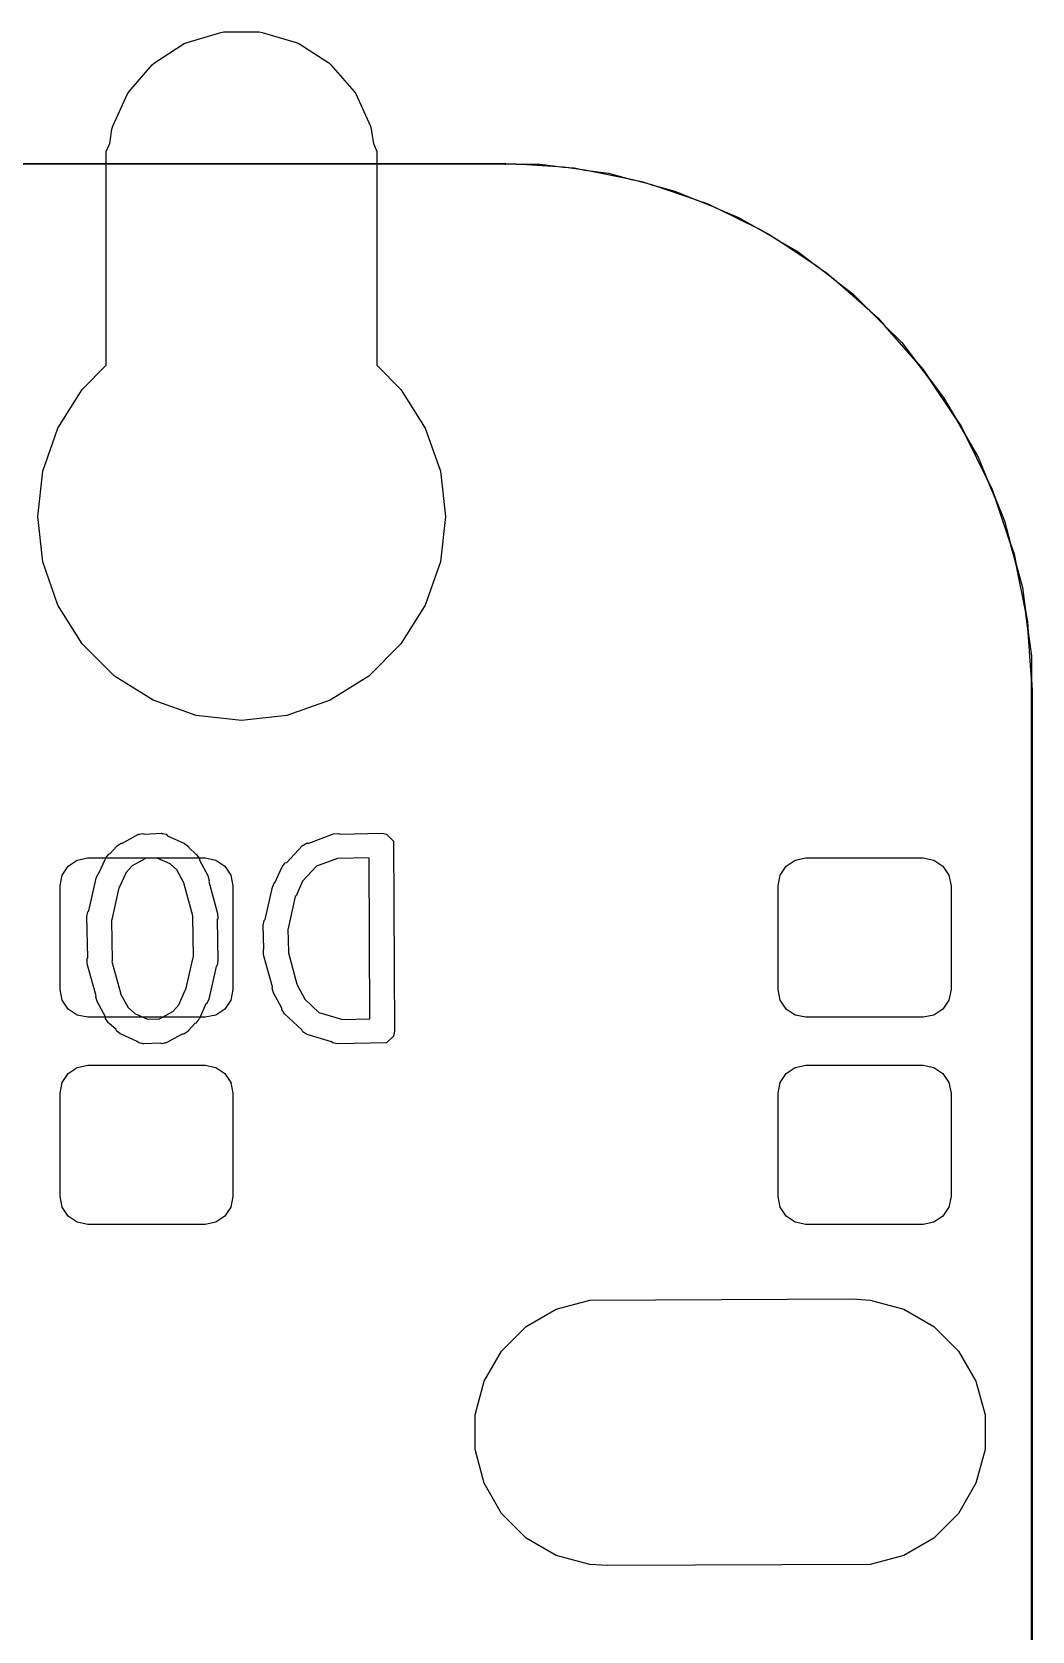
# Model space of a CAD drawing. Extents: x 138 to 258, y -115 to -93.
# Drawn here: x 155.36 to 158.98, y -101.42 to -95.64 of the extents above; entities that cross this region are included whole.
import ezdxf

# ---------------------------------------------------------------- set-up
doc = ezdxf.new("R2010")
doc.units = 0
doc.layers.add('BLACK', color=7, linetype='CONTINUOUS')

msp = doc.modelspace()

# ---------------------------------------------------------------- linework, layer by layer
at = {"layer": 'BLACK', "linetype": 'CONTINUOUS'}
for p, q in [((155.920209, -95.674109), (156.043104, -95.638023)), ((155.920209, -95.674109), (156.043104, -95.638023)), ((156.043104, -95.638023), (156.053838, -95.63648)), ((156.043104, -95.638023), (156.053838, -95.63648)), ((156.053838, -95.63648), (156.181922, -95.63648)), ((156.053838, -95.63648), (156.181922, -95.63648)), ((156.181922, -95.63648), (156.192656, -95.638023)), ((156.181922, -95.63648), (156.192656, -95.638023)), ((156.192656, -95.638023), (156.315551, -95.674109)), ((156.192656, -95.638023), (156.315551, -95.674109)), ((155.802595, -95.747861), (155.910345, -95.678614)), ((155.802595, -95.747861), (155.910345, -95.678614)), ((155.910345, -95.678614), (155.920209, -95.674109)), ((155.910345, -95.678614), (155.920209, -95.674109)), ((156.315551, -95.674109), (156.325415, -95.678614)), ((156.315551, -95.674109), (156.325415, -95.678614)), ((156.325415, -95.678614), (156.433165, -95.747861)), ((156.325415, -95.678614), (156.433165, -95.747861)), ((155.710522, -95.851762), (155.794399, -95.754963)), ((155.710522, -95.851762), (155.794399, -95.754963)), ((155.794399, -95.754963), (155.802595, -95.747861)), ((155.794399, -95.754963), (155.802595, -95.747861)), ((156.433165, -95.747861), (156.441361, -95.754963)), ((156.433165, -95.747861), (156.441361, -95.754963)), ((156.441361, -95.754963), (156.525238, -95.851762)), ((156.441361, -95.754963), (156.525238, -95.851762)), ((155.651451, -95.977393), (155.704659, -95.860885)), ((155.651451, -95.977393), (155.704659, -95.860885)), ((155.704659, -95.860885), (155.710522, -95.851762)), ((155.704659, -95.860885), (155.710522, -95.851762)), ((156.525238, -95.851762), (156.531101, -95.860885)), ((156.525238, -95.851762), (156.531101, -95.860885)), ((156.531101, -95.860885), (156.584309, -95.977393)), ((156.531101, -95.860885), (156.584309, -95.977393)), ((155.640656, -96.04163), (155.648396, -95.987798)), ((155.640656, -96.04163), (155.648396, -95.987798)), ((155.648396, -95.987798), (155.651451, -95.977393)), ((155.648396, -95.987798), (155.651451, -95.977393)), ((156.584309, -95.977393), (156.587364, -95.987798)), ((156.584309, -95.977393), (156.587364, -95.987798)), ((156.587364, -95.987798), (156.595103, -96.04163)), ((156.587364, -95.987798), (156.595103, -96.04163)), ((155.62798, -96.0692), (155.639139, -96.042259)), ((155.62798, -96.0692), (155.639139, -96.042259)), ((155.639139, -96.042259), (155.640656, -96.04163)), ((155.639139, -96.042259), (155.640656, -96.04163)), ((156.595103, -96.04163), (156.596621, -96.042259)), ((156.595103, -96.04163), (156.596621, -96.042259)), ((156.596621, -96.042259), (156.60778, -96.0692)), ((156.596621, -96.042259), (156.60778, -96.0692)), ((139.928696, -96.112426), (157.0736, -96.11233)), ((155.62798, -96.842632), (155.62798, -96.0692)), ((155.62798, -96.842632), (155.62798, -96.0692)), ((156.60778, -96.0692), (156.60778, -96.842632)), ((156.60778, -96.0692), (156.60778, -96.842632)), ((157.0736, -96.11233), (157.07233, -96.1136)), ((157.074086, -96.112427), (157.0736, -96.11233)), ((157.0736, -96.11233), (157.112354, -96.11487)), ((157.074773, -96.113114), (157.074086, -96.112427)), ((157.074773, -96.114086), (157.074773, -96.113114)), ((157.073503, -96.114773), (139.9286, -96.11487)), ((157.07233, -96.1136), (157.073503, -96.114773)), ((157.0736, -96.11487), (157.073503, -96.114773)), ((157.073503, -96.114773), (157.074086, -96.114773)), ((157.112354, -96.11487), (157.0736, -96.11487)), ((157.074086, -96.114773), (157.074773, -96.114086)), ((157.283661, -96.126097), (157.112354, -96.11487)), ((157.112354, -96.11487), (157.198377, -96.11487)), ((157.198377, -96.11487), (157.283661, -96.126097)), ((157.360508, -96.136214), (157.283661, -96.126097)), ((157.283661, -96.126097), (157.322418, -96.128638)), ((157.322418, -96.128638), (157.360508, -96.136214)), ((157.528899, -96.16971), (157.360508, -96.136214)), ((157.360508, -96.136214), (157.445796, -96.147443)), ((157.445796, -96.147443), (157.528899, -96.16971)), ((157.603741, -96.189764), (157.528899, -96.16971)), ((157.528899, -96.16971), (157.566979, -96.177285)), ((157.566979, -96.177285), (157.603741, -96.189764)), ((157.766327, -96.244954), (157.603741, -96.189764)), ((157.603741, -96.189764), (157.686847, -96.212032)), ((157.686847, -96.212032), (157.766327, -96.244954)), ((157.837927, -96.274612), (157.766327, -96.244954)), ((157.766327, -96.244954), (157.803098, -96.257436)), ((157.803098, -96.257436), (157.837927, -96.274612)), ((157.991905, -96.350546), (157.837927, -96.274612)), ((157.837927, -96.274612), (157.917405, -96.307533)), ((157.917405, -96.307533), (157.991905, -96.350546)), ((158.059025, -96.389297), (157.991905, -96.350546)), ((157.991905, -96.350546), (158.026735, -96.367722)), ((158.026735, -96.367722), (158.059025, -96.389297)), ((158.201768, -96.484674), (158.059025, -96.389297)), ((158.059025, -96.389297), (158.133525, -96.43231)), ((158.133525, -96.43231), (158.201768, -96.484674)), ((158.263265, -96.531863), (158.201768, -96.484674)), ((158.201768, -96.484674), (158.234064, -96.506254)), ((158.234064, -96.506254), (158.263265, -96.531863)), ((158.392344, -96.645063), (158.263265, -96.531863)), ((158.263265, -96.531863), (158.33151, -96.584229)), ((158.33151, -96.584229), (158.392344, -96.645063)), ((158.447136, -96.699855), (158.392344, -96.645063)), ((158.392344, -96.645063), (158.421536, -96.670664)), ((158.421536, -96.670664), (158.447136, -96.699855)), ((158.560336, -96.828934), (158.447136, -96.699855)), ((158.447136, -96.699855), (158.507971, -96.76069)), ((158.507971, -96.76069), (158.560336, -96.828934)), ((155.54081, -96.929802), (155.62798, -96.842632)), ((155.54081, -96.929802), (155.62798, -96.842632)), ((156.60778, -96.842632), (156.69495, -96.929802)), ((156.60778, -96.842632), (156.69495, -96.929802)), ((158.607525, -96.890431), (158.560336, -96.828934)), ((158.560336, -96.828934), (158.585946, -96.858136)), ((158.585946, -96.858136), (158.607525, -96.890431)), ((158.702902, -97.033174), (158.607525, -96.890431)), ((158.607525, -96.890431), (158.65989, -96.958675)), ((155.452875, -97.06975), (155.54081, -96.929802)), ((155.452875, -97.06975), (155.54081, -96.929802)), ((156.69495, -96.929802), (156.782885, -97.06975)), ((156.69495, -96.929802), (156.782885, -97.06975)), ((158.65989, -96.958675), (158.702902, -97.033174)), ((158.741653, -97.100294), (158.702902, -97.033174)), ((158.702902, -97.033174), (158.724478, -97.065465)), ((155.398286, -97.225757), (155.452875, -97.06975)), ((155.398286, -97.225757), (155.452875, -97.06975)), ((156.782885, -97.06975), (156.837474, -97.225757)), ((156.782885, -97.06975), (156.837474, -97.225757)), ((158.724478, -97.065465), (158.741653, -97.100294)), ((158.817587, -97.254272), (158.741653, -97.100294)), ((158.741653, -97.100294), (158.784667, -97.174795)), ((158.784667, -97.174795), (158.817587, -97.254272)), ((155.37978, -97.39), (155.398286, -97.225757)), ((155.37978, -97.39), (155.398286, -97.225757)), ((156.837474, -97.225757), (156.85598, -97.39)), ((156.837474, -97.225757), (156.85598, -97.39)), ((158.847245, -97.325872), (158.817587, -97.254272)), ((158.817587, -97.254272), (158.834764, -97.289102)), ((158.834764, -97.289102), (158.847245, -97.325872)), ((158.902435, -97.488458), (158.847245, -97.325872)), ((158.847245, -97.325872), (158.880168, -97.405353)), ((155.398286, -97.554243), (155.37978, -97.39)), ((155.398286, -97.554243), (155.37978, -97.39)), ((156.85598, -97.39), (156.837474, -97.554243)), ((156.85598, -97.39), (156.837474, -97.554243)), ((158.880168, -97.405353), (158.902435, -97.488458)), ((158.922489, -97.5633), (158.902435, -97.488458)), ((158.902435, -97.488458), (158.914915, -97.525221)), ((155.452875, -97.71025), (155.398286, -97.554243)), ((155.452875, -97.71025), (155.398286, -97.554243)), ((156.837474, -97.554243), (156.782885, -97.71025)), ((156.837474, -97.554243), (156.782885, -97.71025)), ((158.914915, -97.525221), (158.922489, -97.5633)), ((158.955985, -97.731691), (158.922489, -97.5633)), ((158.922489, -97.5633), (158.944757, -97.646404)), ((158.944757, -97.646404), (158.955985, -97.731691)), ((155.54081, -97.850198), (155.452875, -97.71025)), ((155.54081, -97.850198), (155.452875, -97.71025)), ((156.782885, -97.71025), (156.69495, -97.850198)), ((156.782885, -97.71025), (156.69495, -97.850198)), ((158.966102, -97.808538), (158.955985, -97.731691)), ((158.955985, -97.731691), (158.963562, -97.769782)), ((158.963562, -97.769782), (158.966102, -97.808538)), ((158.97733, -97.979846), (158.966102, -97.808538)), ((158.966102, -97.808538), (158.97733, -97.893823)), ((155.657682, -97.96707), (155.54081, -97.850198)), ((155.657682, -97.96707), (155.54081, -97.850198)), ((156.69495, -97.850198), (156.578078, -97.96707)), ((156.69495, -97.850198), (156.578078, -97.96707)), ((158.97733, -97.893823), (158.97733, -97.979846)), ((155.79763, -98.055005), (155.657682, -97.96707)), ((155.79763, -98.055005), (155.657682, -97.96707)), ((156.578078, -97.96707), (156.43813, -98.055005)), ((156.578078, -97.96707), (156.43813, -98.055005)), ((158.97733, -98.0186), (158.97733, -97.979846)), ((158.97733, -97.979846), (158.97987, -98.0186)), ((158.977427, -98.018114), (158.97733, -98.0186)), ((158.97733, -98.0186), (158.9786, -98.01987)), ((158.977426, -111.988503), (158.97733, -98.0186)), ((158.978114, -98.017427), (158.977427, -98.018114)), ((158.979086, -98.017427), (158.978114, -98.017427)), ((158.9786, -98.01987), (158.979773, -98.018696)), ((158.979773, -98.018114), (158.979086, -98.017427)), ((158.979773, -98.018696), (158.979773, -98.018114)), ((158.97987, -98.0186), (158.979773, -98.018696)), ((158.979773, -98.018696), (158.97987, -111.9886)), ((155.953637, -98.109594), (155.79763, -98.055005)), ((155.953637, -98.109594), (155.79763, -98.055005)), ((156.43813, -98.055005), (156.282123, -98.109594)), ((156.43813, -98.055005), (156.282123, -98.109594)), ((156.11788, -98.1281), (155.953637, -98.109594)), ((156.11788, -98.1281), (155.953637, -98.109594)), ((156.282123, -98.109594), (156.11788, -98.1281)), ((156.282123, -98.109594), (156.11788, -98.1281)), ((155.686972, -98.571712), (155.742591, -98.541128)), ((155.742591, -98.541128), (155.744798, -98.540523)), ((155.744798, -98.540523), (155.745541, -98.539781)), ((155.745541, -98.539781), (155.747873, -98.539681)), ((155.747873, -98.539681), (155.759796, -98.536416)), ((155.759796, -98.536416), (155.767121, -98.538857)), ((155.767121, -98.538857), (155.8269, -98.536301)), ((155.8269, -98.536301), (155.829145, -98.536747)), ((155.829145, -98.536747), (155.830141, -98.536416)), ((155.830141, -98.536416), (155.832233, -98.537361)), ((155.832233, -98.537361), (155.844396, -98.539781)), ((155.844396, -98.539781), (155.850013, -98.545398)), ((156.3608, -98.571712), (156.451071, -98.538647)), ((156.451071, -98.538647), (156.468769, -98.536416)), ((156.468769, -98.536416), (156.47446, -98.539261)), ((156.47446, -98.539261), (156.625185, -98.536301)), ((156.625185, -98.536301), (156.642681, -98.539781)), ((156.642681, -98.539781), (156.667425, -98.564525)), ((155.641512, -98.609936), (155.664582, -98.584152)), ((155.664582, -98.584152), (155.664635, -98.583996)), ((155.664635, -98.583996), (155.664807, -98.583901)), ((155.664807, -98.583901), (155.666845, -98.581624)), ((155.666845, -98.581624), (155.681677, -98.571713)), ((155.681677, -98.571713), (155.686972, -98.571712)), ((155.850013, -98.545398), (155.908232, -98.571712)), ((155.908232, -98.571712), (155.90826, -98.571713)), ((155.90826, -98.571713), (155.908288, -98.571738)), ((155.908288, -98.571738), (155.91121, -98.573059)), ((155.91121, -98.573059), (155.925302, -98.583996)), ((155.925302, -98.583996), (155.92671, -98.588222)), ((155.92671, -98.588222), (155.952493, -98.611292)), ((156.281285, -98.641485), (156.337405, -98.581623)), ((156.337405, -98.581623), (156.339308, -98.580351)), ((156.339308, -98.580351), (156.339778, -98.579412)), ((156.339778, -98.579412), (156.341849, -98.578653)), ((156.341849, -98.578653), (156.352237, -98.571712)), ((156.352237, -98.571712), (156.3608, -98.571712)), ((156.667425, -98.564525), (156.670905, -99.252581)), ((155.468158, -98.687602), (155.489965, -98.654965)), ((155.489965, -98.654965), (155.522602, -98.633158)), ((155.522602, -98.633158), (155.5611, -98.6255)), ((155.5611, -98.6255), (155.9861, -98.6255)), ((155.601275, -98.680909), (155.625003, -98.628416)), ((155.625003, -98.628388), (155.625029, -98.628358)), ((155.625003, -98.628416), (155.625003, -98.628388)), ((155.625029, -98.628358), (155.62635, -98.625437)), ((155.62635, -98.625437), (155.637287, -98.611345)), ((155.637287, -98.611345), (155.641512, -98.609936)), ((155.721312, -98.653914), (155.699832, -98.677921)), ((155.769404, -98.627468), (155.721312, -98.653914)), ((155.812456, -98.625627), (155.769404, -98.627468)), ((155.858725, -98.64654), (155.812456, -98.625627)), ((155.88273, -98.66802), (155.858725, -98.64654)), ((155.952493, -98.611292), (155.95265, -98.611345)), ((155.95265, -98.611345), (155.952744, -98.611517)), ((155.952744, -98.611517), (155.955023, -98.613556)), ((155.955023, -98.613556), (155.964934, -98.628388)), ((155.964934, -98.628388), (155.964933, -98.633683)), ((155.964933, -98.633683), (155.995518, -98.689301)), ((155.9861, -98.6255), (156.024598, -98.633158)), ((156.024598, -98.633158), (156.057235, -98.654965)), ((156.057235, -98.654965), (156.079042, -98.687602)), ((156.263657, -98.660289), (156.264978, -98.657368)), ((156.264978, -98.657368), (156.275915, -98.643276)), ((156.275915, -98.643276), (156.281285, -98.641485)), ((156.389557, -98.65536), (156.338447, -98.70988)), ((156.46516, -98.627667), (156.389557, -98.65536)), ((156.465528, -98.627741), (156.46516, -98.627667)), ((156.579684, -98.625498), (156.465528, -98.627741)), ((156.582629, -99.207696), (156.579684, -98.625498)), ((158.068158, -98.687602), (158.089965, -98.654965)), ((158.089965, -98.654965), (158.122602, -98.633158)), ((158.122602, -98.633158), (158.1611, -98.6255)), ((158.1611, -98.6255), (158.5861, -98.6255)), ((158.5861, -98.6255), (158.624598, -98.633158)), ((158.624598, -98.633158), (158.657235, -98.654965)), ((158.657235, -98.654965), (158.679042, -98.687602)), ((155.4605, -98.7261), (155.468158, -98.687602)), ((155.564337, -98.816778), (155.590956, -98.698658)), ((155.590956, -98.698658), (155.598576, -98.682529)), ((155.598576, -98.682529), (155.601275, -98.680909)), ((155.699832, -98.677921), (155.676204, -98.730194)), ((155.910124, -98.717835), (155.88273, -98.66802)), ((155.995518, -98.689301), (156.00023, -98.706506)), ((156.00023, -98.706506), (155.998981, -98.71025)), ((155.998981, -98.71025), (156.030912, -98.826383)), ((156.079042, -98.687602), (156.0867, -98.7261)), ((156.229585, -98.730589), (156.237205, -98.71446)), ((156.237205, -98.71446), (156.239904, -98.71284)), ((156.239904, -98.71284), (156.263631, -98.660348)), ((156.263631, -98.660318), (156.263657, -98.660289)), ((156.263631, -98.660348), (156.263631, -98.660318)), ((156.338447, -98.70988), (156.314833, -98.762124)), ((158.0605, -98.7261), (158.068158, -98.687602)), ((158.679042, -98.687602), (158.6867, -98.7261)), ((155.4605, -99.1011), (155.4605, -98.7261)), ((155.673674, -98.733453), (155.647735, -98.848561)), ((155.676204, -98.730194), (155.673674, -98.733453)), ((155.91027, -98.720836), (155.910124, -98.717835)), ((155.941467, -98.834303), (155.91027, -98.720836)), ((156.0867, -98.7261), (156.0867, -99.1011)), ((156.202965, -98.84871), (156.229585, -98.730589)), ((156.312303, -98.765383), (156.286363, -98.880493)), ((156.314833, -98.762124), (156.312303, -98.765383)), ((158.0605, -99.1011), (158.0605, -98.7261)), ((158.6867, -98.7261), (158.6867, -99.1011)), ((155.55766, -98.837472), (155.56114, -98.819976)), ((155.56114, -98.819976), (155.564337, -98.816778)), ((156.030912, -98.826383), (156.031779, -98.844201)), ((155.560584, -98.986356), (155.55766, -98.837472)), ((155.647735, -98.848561), (155.646243, -98.851717)), ((155.646243, -98.851717), (155.6491, -98.99713)), ((155.940837, -98.837472), (155.941467, -98.834303)), ((155.943693, -98.982884), (155.940837, -98.837472)), ((156.031779, -98.844201), (156.029352, -98.848245)), ((156.029352, -98.848245), (156.032277, -98.99713)), ((156.196288, -98.869404), (156.199768, -98.851908)), ((156.198914, -98.95492), (156.196288, -98.869404)), ((156.199768, -98.851908), (156.202965, -98.84871)), ((156.286363, -98.880493), (156.285201, -98.882951)), ((156.285201, -98.882951), (156.287728, -98.965198)), ((155.558158, -98.990401), (155.560584, -98.986356)), ((155.559025, -99.008219), (155.558158, -98.990401)), ((155.6491, -98.99713), (155.648469, -99.000299)), ((155.648469, -99.000299), (155.679666, -99.113766)), ((155.916261, -99.101148), (155.942202, -98.986041)), ((155.942202, -98.986041), (155.943693, -98.982884)), ((156.032277, -98.99713), (156.028797, -99.014626)), ((156.196786, -98.958469), (156.198914, -98.95492)), ((156.197653, -98.976287), (156.196786, -98.958469)), ((156.229583, -99.09242), (156.197653, -98.976287)), ((156.287728, -98.965198), (156.287097, -98.968366)), ((156.287097, -98.968366), (156.318295, -99.081835)), ((155.590954, -99.124351), (155.559025, -99.008219)), ((156.025599, -99.017823), (155.99898, -99.135944)), ((156.028797, -99.014626), (156.025599, -99.017823)), ((155.468158, -99.139598), (155.4605, -99.1011)), ((155.679666, -99.113766), (155.679811, -99.116765)), ((155.679811, -99.116765), (155.707207, -99.166582)), ((155.890104, -99.15668), (155.913732, -99.104408)), ((155.913732, -99.104408), (155.916261, -99.101148)), ((156.0867, -99.1011), (156.079042, -99.139598)), ((156.228335, -99.096165), (156.229583, -99.09242)), ((156.233047, -99.11337), (156.228335, -99.096165)), ((156.263631, -99.168987), (156.233047, -99.11337)), ((156.318295, -99.081835), (156.31844, -99.084835)), ((156.31844, -99.084835), (156.346764, -99.136341)), ((158.068158, -99.139598), (158.0605, -99.1011)), ((158.6867, -99.1011), (158.679042, -99.139598)), ((155.489965, -99.172235), (155.468158, -99.139598)), ((155.522602, -99.194042), (155.489965, -99.172235)), ((155.589706, -99.128097), (155.590954, -99.124351)), ((155.594418, -99.145302), (155.589706, -99.128097)), ((155.625003, -99.200919), (155.594418, -99.145302)), ((155.707207, -99.166582), (155.731211, -99.18806)), ((155.868624, -99.180687), (155.890104, -99.15668)), ((155.988659, -99.153694), (155.964933, -99.206183)), ((155.99136, -99.152074), (155.988659, -99.153694)), ((155.99898, -99.135944), (155.99136, -99.152074)), ((156.057235, -99.172235), (156.024598, -99.194042)), ((156.079042, -99.139598), (156.057235, -99.172235)), ((156.263631, -99.174284), (156.263631, -99.168987)), ((156.273542, -99.189116), (156.263631, -99.174284)), ((156.346764, -99.136341), (156.346815, -99.136528)), ((156.346815, -99.136528), (156.398026, -99.184536)), ((158.089965, -99.172235), (158.068158, -99.139598)), ((158.122602, -99.194042), (158.089965, -99.172235)), ((158.657235, -99.172235), (158.624598, -99.194042)), ((158.679042, -99.139598), (158.657235, -99.172235)), ((155.5611, -99.2017), (155.522602, -99.194042)), ((155.9861, -99.2017), (155.5611, -99.2017)), ((155.625003, -99.206214), (155.625003, -99.200919)), ((155.634914, -99.221046), (155.625003, -99.206214)), ((155.637192, -99.223084), (155.634914, -99.221046)), ((155.637287, -99.223257), (155.637192, -99.223084)), ((155.637443, -99.223309), (155.637287, -99.223257)), ((155.663226, -99.246379), (155.637443, -99.223309)), ((155.731211, -99.18806), (155.777481, -99.208974)), ((155.777481, -99.208974), (155.820532, -99.207133)), ((155.820532, -99.207133), (155.868624, -99.180687)), ((155.948424, -99.224665), (155.925354, -99.250449)), ((155.95265, -99.223257), (155.948424, -99.224665)), ((155.963587, -99.209164), (155.95265, -99.223257)), ((155.964906, -99.206244), (155.963587, -99.209164)), ((155.964934, -99.206214), (155.964906, -99.206244)), ((155.964933, -99.206183), (155.964934, -99.206214)), ((156.024598, -99.194042), (155.9861, -99.2017)), ((156.336032, -99.247698), (156.273542, -99.189116)), ((156.398026, -99.184536), (156.479986, -99.209207)), ((156.479986, -99.209207), (156.480844, -99.209696)), ((156.480844, -99.209696), (156.582629, -99.207696)), ((158.1611, -99.2017), (158.122602, -99.194042)), ((158.5861, -99.2017), (158.1611, -99.2017)), ((158.624598, -99.194042), (158.5861, -99.2017)), ((155.664635, -99.250606), (155.663226, -99.246379)), ((155.678728, -99.261543), (155.664635, -99.250606)), ((155.681647, -99.262862), (155.678728, -99.261543)), ((155.681677, -99.262889), (155.681647, -99.262862)), ((155.681705, -99.262889), (155.681677, -99.262889)), ((155.739923, -99.289203), (155.681705, -99.262889)), ((155.745541, -99.294821), (155.739923, -99.289203)), ((155.757703, -99.29724), (155.745541, -99.294821)), ((155.822815, -99.295744), (155.763037, -99.298301)), ((155.830141, -99.298186), (155.822815, -99.295744)), ((155.842063, -99.29492), (155.830141, -99.298186)), ((155.844396, -99.294821), (155.842063, -99.29492)), ((155.845138, -99.294078), (155.844396, -99.294821)), ((155.847346, -99.293474), (155.845138, -99.294078)), ((155.902964, -99.262889), (155.847346, -99.293474)), ((155.90826, -99.262889), (155.902964, -99.262889)), ((155.923092, -99.252978), (155.90826, -99.262889)), ((155.925129, -99.2507), (155.923092, -99.252978)), ((155.925302, -99.250606), (155.925129, -99.2507)), ((155.925354, -99.250449), (155.925302, -99.250606)), ((156.339778, -99.25519), (156.336032, -99.247698)), ((156.350608, -99.261363), (156.339778, -99.25519)), ((156.352237, -99.26289), (156.350608, -99.261363)), ((156.353287, -99.26289), (156.352237, -99.26289)), ((156.355276, -99.264024), (156.353287, -99.26289)), ((156.443916, -99.290705), (156.355276, -99.264024)), ((156.448032, -99.294821), (156.443916, -99.290705)), ((156.465528, -99.298301), (156.448032, -99.294821)), ((156.642681, -99.294821), (156.465528, -99.298301)), ((156.667425, -99.270077), (156.642681, -99.294821)), ((156.670905, -99.252581), (156.667425, -99.270077)), ((155.759796, -99.298186), (155.757703, -99.29724)), ((155.760791, -99.297854), (155.759796, -99.298186)), ((155.763037, -99.298301), (155.760791, -99.297854)), ((155.468158, -99.437602), (155.489965, -99.404965)), ((155.489965, -99.404965), (155.522602, -99.383158)), ((155.522602, -99.383158), (155.5611, -99.3755)), ((155.5611, -99.3755), (155.9861, -99.3755)), ((155.9861, -99.3755), (156.024598, -99.383158)), ((156.024598, -99.383158), (156.057235, -99.404965)), ((156.057235, -99.404965), (156.079042, -99.437602)), ((158.068158, -99.437602), (158.089965, -99.404965)), ((158.089965, -99.404965), (158.122602, -99.383158)), ((158.122602, -99.383158), (158.1611, -99.3755)), ((158.1611, -99.3755), (158.5861, -99.3755)), ((158.5861, -99.3755), (158.624598, -99.383158)), ((158.624598, -99.383158), (158.657235, -99.404965)), ((158.657235, -99.404965), (158.679042, -99.437602)), ((155.4605, -99.4761), (155.468158, -99.437602)), ((156.079042, -99.437602), (156.0867, -99.4761)), ((158.0605, -99.4761), (158.068158, -99.437602)), ((158.679042, -99.437602), (158.6867, -99.4761)), ((155.4605, -99.8511), (155.4605, -99.4761)), ((156.0867, -99.4761), (156.0867, -99.8511)), ((158.0605, -99.8511), (158.0605, -99.4761)), ((158.6867, -99.4761), (158.6867, -99.8511)), ((155.468158, -99.889598), (155.4605, -99.8511)), ((156.0867, -99.8511), (156.079042, -99.889598)), ((158.068158, -99.889598), (158.0605, -99.8511)), ((158.6867, -99.8511), (158.679042, -99.889598)), ((155.489965, -99.922235), (155.468158, -99.889598)), ((155.522602, -99.944042), (155.489965, -99.922235)), ((156.057235, -99.922235), (156.024598, -99.944042)), ((156.079042, -99.889598), (156.057235, -99.922235)), ((158.089965, -99.922235), (158.068158, -99.889598)), ((158.122602, -99.944042), (158.089965, -99.922235)), ((158.657235, -99.922235), (158.624598, -99.944042)), ((158.679042, -99.889598), (158.657235, -99.922235)), ((155.5611, -99.9517), (155.522602, -99.944042)), ((155.9861, -99.9517), (155.5611, -99.9517)), ((156.024598, -99.944042), (155.9861, -99.9517)), ((158.1611, -99.9517), (158.122602, -99.944042)), ((158.5861, -99.9517), (158.1611, -99.9517)), ((158.624598, -99.944042), (158.5861, -99.9517)), ((157.379108, -100.225129), (158.3311, -100.221)), ((157.379108, -100.225129), (158.3311, -100.221)), ((158.3311, -100.221), (158.394092, -100.225129)), ((158.3311, -100.221), (158.394092, -100.225129)), ((157.148312, -100.320728), (157.257417, -100.257736)), ((157.148312, -100.320728), (157.257417, -100.257736)), ((157.257417, -100.257736), (157.379108, -100.225129)), ((157.257417, -100.257736), (157.379108, -100.225129)), ((158.394092, -100.225129), (158.515783, -100.257736)), ((158.394092, -100.225129), (158.515783, -100.257736)), ((158.515783, -100.257736), (158.624888, -100.320728)), ((158.515783, -100.257736), (158.624888, -100.320728)), ((157.059228, -100.409812), (157.148312, -100.320728)), ((157.059228, -100.409812), (157.148312, -100.320728)), ((158.624888, -100.320728), (158.713972, -100.409812)), ((158.624888, -100.320728), (158.713972, -100.409812)), ((156.996236, -100.518917), (157.059228, -100.409812)), ((156.996236, -100.518917), (157.059228, -100.409812)), ((158.713972, -100.409812), (158.776964, -100.518917)), ((158.713972, -100.409812), (158.776964, -100.518917)), ((156.963629, -100.640608), (156.996236, -100.518917)), ((156.963629, -100.640608), (156.996236, -100.518917)), ((158.776964, -100.518917), (158.809571, -100.640608)), ((158.776964, -100.518917), (158.809571, -100.640608)), ((156.963629, -100.766592), (156.963629, -100.640608)), ((156.963629, -100.766592), (156.963629, -100.640608)), ((158.809571, -100.640608), (158.809571, -100.766592)), ((158.809571, -100.640608), (158.809571, -100.766592)), ((156.996236, -100.888283), (156.963629, -100.766592)), ((156.996236, -100.888283), (156.963629, -100.766592)), ((158.809571, -100.766592), (158.776964, -100.888283)), ((158.809571, -100.766592), (158.776964, -100.888283)), ((157.059228, -100.997388), (156.996236, -100.888283)), ((157.059228, -100.997388), (156.996236, -100.888283)), ((158.776964, -100.888283), (158.713972, -100.997388)), ((158.776964, -100.888283), (158.713972, -100.997388)), ((157.148312, -101.086472), (157.059228, -100.997388)), ((157.148312, -101.086472), (157.059228, -100.997388)), ((158.713972, -100.997388), (158.624888, -101.086472)), ((158.713972, -100.997388), (158.624888, -101.086472)), ((157.257417, -101.149464), (157.148312, -101.086472)), ((157.257417, -101.149464), (157.148312, -101.086472)), ((158.624888, -101.086472), (158.515783, -101.149464)), ((158.624888, -101.086472), (158.515783, -101.149464)), ((157.379108, -101.182071), (157.257417, -101.149464)), ((157.379108, -101.182071), (157.257417, -101.149464)), ((157.4421, -101.1862), (157.379108, -101.182071)), ((157.4421, -101.1862), (157.379108, -101.182071)), ((158.394092, -101.182071), (157.4421, -101.1862)), ((158.394092, -101.182071), (157.4421, -101.1862)), ((158.515783, -101.149464), (158.394092, -101.182071)), ((158.515783, -101.149464), (158.394092, -101.182071))]:
    msp.add_line(p, q, dxfattribs=at)

doc.saveas('drawing.dxf')
